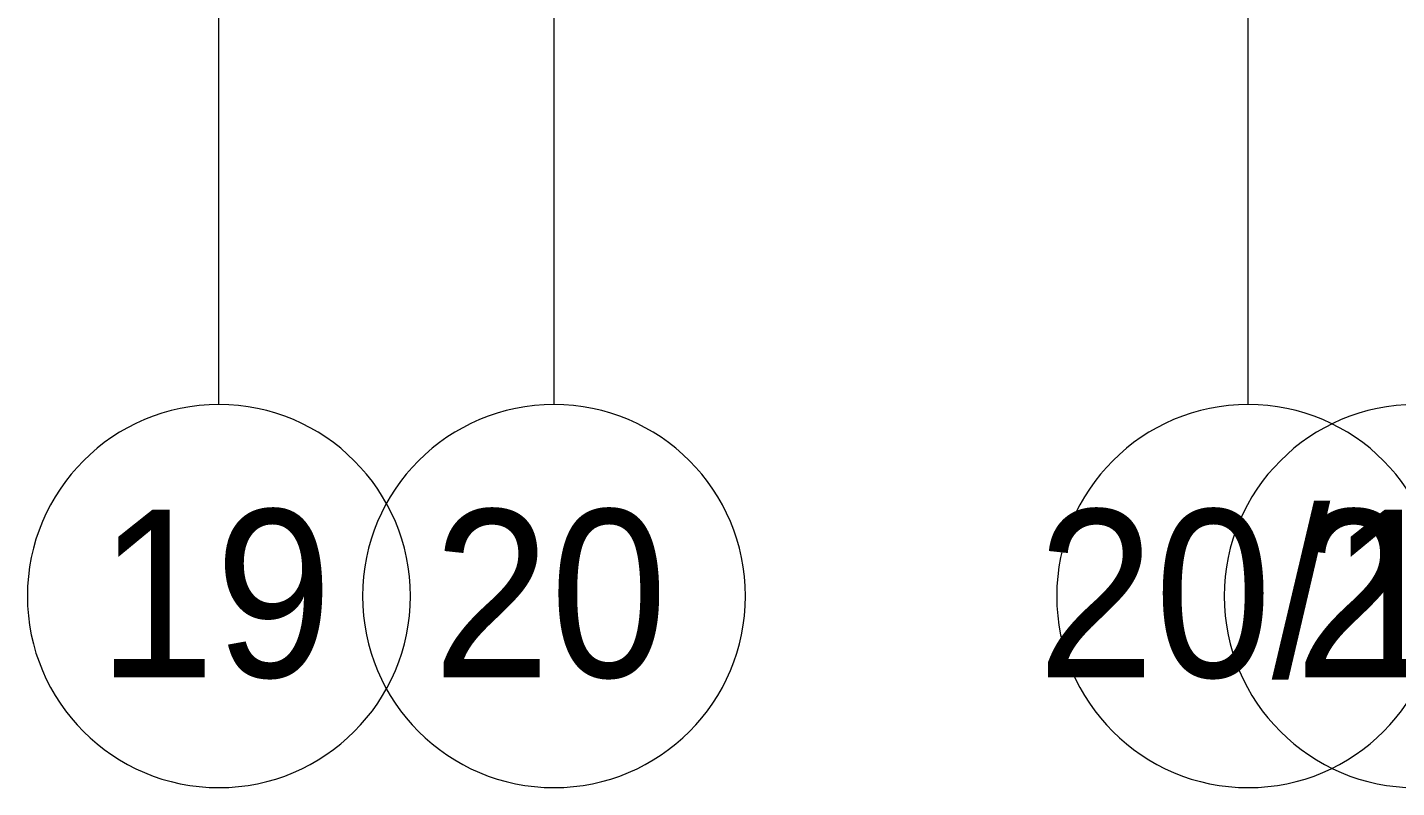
# Model space of a CAD drawing. Header units: millimetres. Extents: x -1113 to 415037, y -3642 to 354837.
# Drawn here: x 358987 to 364707, y -3506 to -331 of the extents above; entities that cross this region are included whole.
import ezdxf

# ---------------------------------------------------------------- set-up
doc = ezdxf.new("R2010")
doc.units = ezdxf.units.MM
doc.layers.add('Оси', color=7, linetype='Continuous', lineweight=9)
doc.layers.add('Оси-1', color=7, linetype='Continuous', lineweight=20)
doc.styles.add('Arial', font='arial.ttf', dxfattribs={"width": 0.9, "height": 700})

# ---------------------------------------------------------------- blocks, each defined once
blk = doc.blocks.new('Ось сетки - D8-29747960-Объем проектирования 3 этажа')
at = {"layer": 'Оси-1'}
for start, end in [(360, 180), (180, 360)]:
    blk.add_arc((0, 0), 4, start, end, dxfattribs=at)

msp = doc.modelspace()

# ---------------------------------------------------------------- linework, layer by layer
at = {"layer": 'Оси'}
for points in [[(359787.4, -1906.3), (359787.4, 3093.7), (359787.4, 22398.1), (359787.4, 27398.1)], [(361187.4, -1906.3), (361187.4, 3093.7), (361187.4, 22398.1), (361187.4, 27398.1)], [(364087.4, -1906.3), (364087.4, 3093.7), (364087.4, 22398.1), (364087.4, 27398.1)]]:
    msp.add_lwpolyline(points, dxfattribs=at)

# ---------------------------------------------------------------- block references
at = {"layer": 'Оси-1', "xscale": 199.9999999999999, "yscale": 199.9999999999999, "zscale": 199.9999999999999}
for p in [(359787.4, -2706.3), (361187.4, -2706.3), (364087.4, -2706.3), (364787.4, -2706.3)]:
    msp.add_blockref('Ось сетки - D8-29747960-Объем проектирования 3 этажа', p, dxfattribs=at)

# ---------------------------------------------------------------- texts
at = {"layer": 'Оси', "char_height": 700, "attachment_point": 1, "style": 'Arial'}
for s, insert, width in [('19', (359282.2, -2345), 1212.151), ('20', (360682.2, -2345), 1212.151), ('20/1', (363206.9, -2345), 2121.265), ('21', (364282.2, -2345), 1212.151)]:
    msp.add_mtext(s, dxfattribs=dict(at, insert=insert, width=width))

doc.saveas('drawing.dxf')
